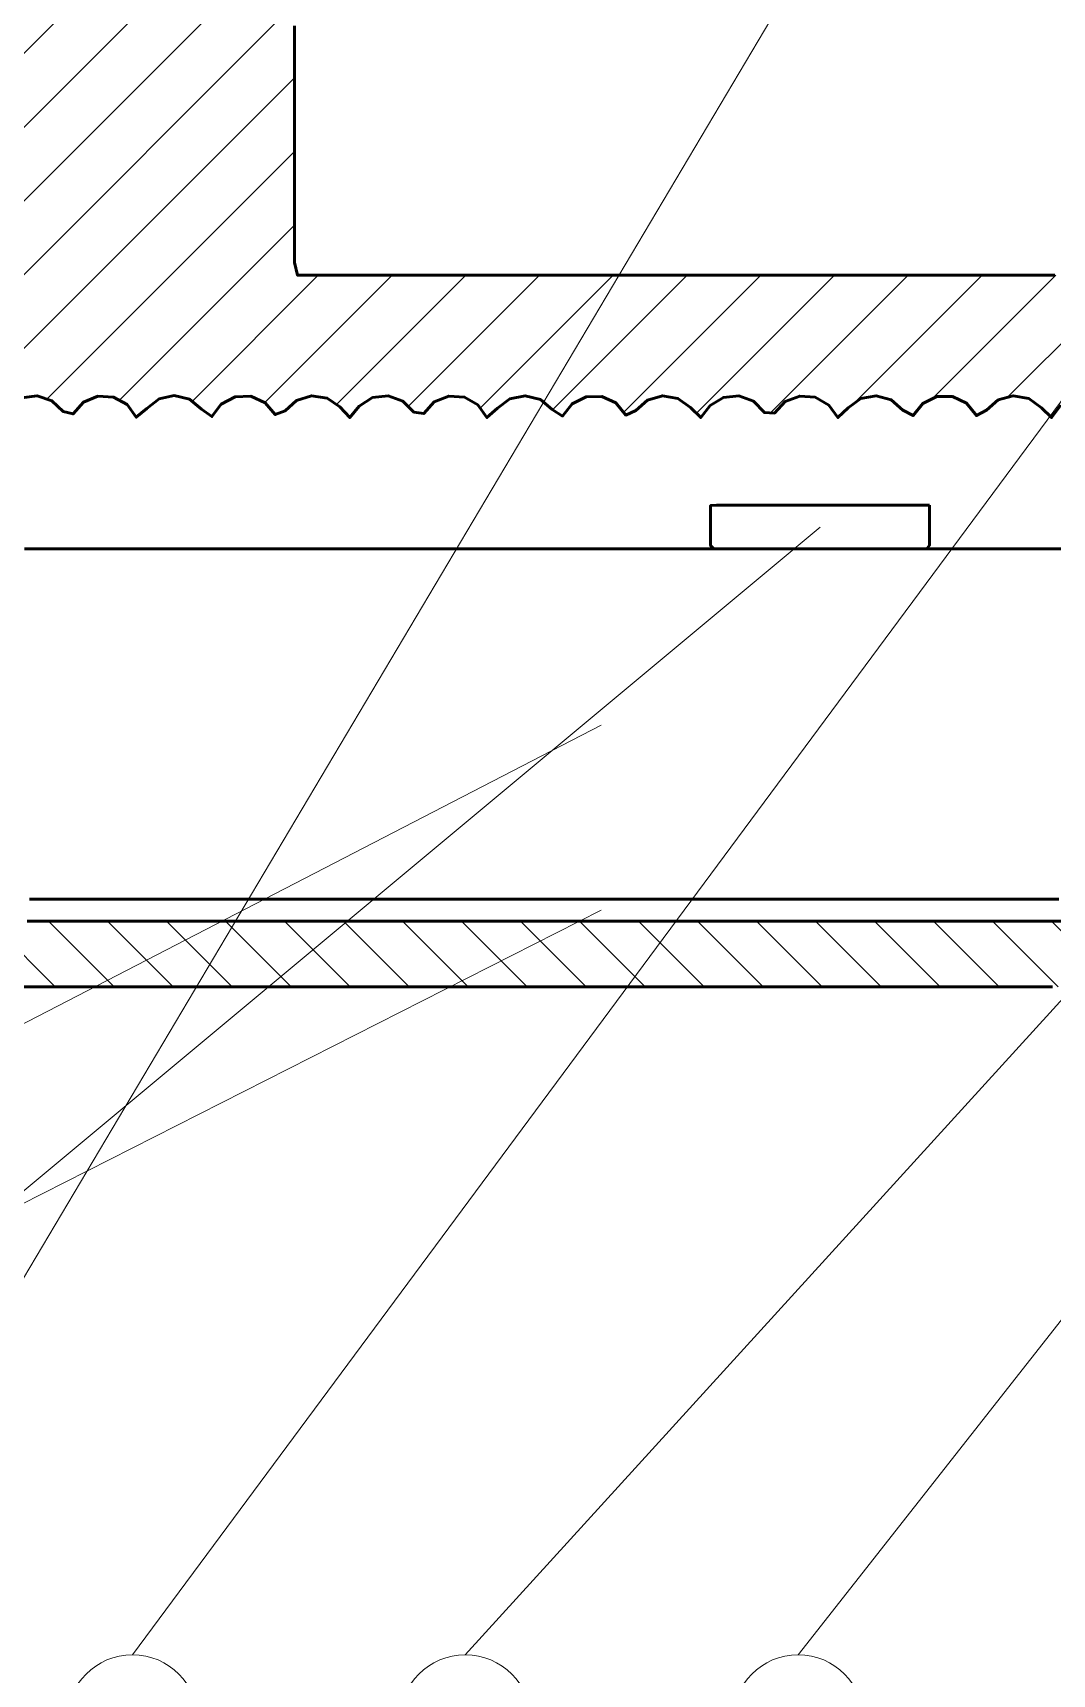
# Model space of a CAD drawing. Header units: millimetres. Extents: x 0 to 420, y 0 to 297.
# Drawn here: x 189.1 to 235.6, y 64.1 to 139.1 of the extents above; entities that cross this region are included whole.
import ezdxf

# ---------------------------------------------------------------- set-up
doc = ezdxf.new("R2010")
doc.units = ezdxf.units.MM
for name, color, linetype, lineweight in [('DIM', 3, 'CONTINUOUS', 18), ('HATCH', 8, 'CONTINUOUS', 13), ('VISIBLE', 7, 'CONTINUOUS', 50)]:
    doc.layers.add(name, color=color, linetype=linetype, lineweight=lineweight)

msp = doc.modelspace()

# ---------------------------------------------------------------- hatches: boundary and pattern name
at = {"layer": 'HATCH'}
h = msp.add_hatch(dxfattribs=at)
h.set_pattern_fill('ANSI31', scale=0.75)
h.paths.add_polyline_path([(251.7, 118), (252.421, 118), (253.141, 118), (253.862, 118), (254.582, 118), (254.7, 118.603), (254.7, 119.323), (254.7, 120.044), (254.7, 120.765), (254.7, 121.485), (254.7, 122.206), (254.7, 122.926), (254.7, 123.647), (254.7, 124.367), (254.7, 125.088), (254.7, 125.809), (255.229, 126), (255.95, 126), (256.67, 126), (257.391, 126), (258.111, 126), (258.832, 126), (259.552, 126), (260.273, 126), (260.994, 126), (261.714, 126), (262.435, 126), (263.155, 126), (263.876, 126), (264.596, 126), (265.317, 126), (265.5, 126.538), (265.5, 127.258), (265.5, 127.979), (265.5, 128.699), (265.5, 129.42), (265.5, 130.14), (265.5, 130.861), (265.5, 131.582), (265.5, 132.302), (265.5, 133.023), (265.5, 133.743), (265.036, 134), (264.316, 134), (263.595, 134), (262.874, 134), (262.154, 134), (261.433, 134), (260.713, 134), (259.992, 134), (259.272, 134), (258.551, 134), (257.83, 134), (257.11, 134), (256.389, 134), (255.669, 134), (254.948, 134), (254.228, 134), (253.507, 134), (252.786, 134), (252.066, 134), (251.345, 134), (250.625, 134), (249.904, 134), (249.184, 134), (248.463, 134), (247.743, 134), (247.022, 134), (247.01, 133.291), (247.01, 132.571), (247.01, 131.85), (247.01, 131.13), (247.01, 130.409), (247.01, 129.689), (247.01, 128.968), (247.01, 128.247), (246.537, 128), (245.816, 128), (245.096, 128), (244.375, 128), (243.655, 128), (242.934, 128), (242.213, 128), (241.493, 128), (240.772, 128), (240.052, 128), (239.331, 128), (238.611, 128), (237.89, 128), (237.169, 128), (236.449, 128), (235.728, 128), (235.008, 128), (234.287, 128), (233.567, 128), (232.846, 128), (232.125, 128), (231.405, 128), (230.684, 128), (229.964, 128), (229.243, 128), (228.523, 128), (227.802, 128), (227.082, 128), (226.361, 128), (225.64, 128), (224.92, 128), (224.199, 128), (223.479, 128), (222.758, 128), (222.038, 128), (221.317, 128), (220.596, 128), (219.876, 128), (219.155, 128), (218.435, 128), (217.714, 128), (216.994, 128), (216.273, 128), (215.552, 128), (214.832, 128), (214.111, 128), (213.391, 128), (212.67, 128), (211.95, 128), (211.229, 128), (210.508, 128), (209.788, 128), (209.067, 128), (208.347, 128), (207.626, 128), (206.906, 128), (206.185, 128), (205.464, 128), (204.744, 128), (204.023, 128), (203.303, 128), (202.582, 128), (201.862, 128), (201.141, 128), (201, 128.58), (201, 129.3), (201, 130.021), (201, 130.741), (201, 131.462), (201, 132.182), (201, 132.903), (201, 133.623), (201, 134.344), (201, 135.065), (201, 135.785), (201, 136.506), (201, 137.226), (201, 137.947), (201, 138.667), (201, 139.388), (201, 140.109), (201, 140.829), (201, 141.55), (201, 142.27), (201, 142.991), (200.539, 143.25), (199.818, 143.25), (199.097, 143.25), (198.377, 143.25), (197.656, 143.25), (196.936, 143.25), (196.215, 143.25), (195.495, 143.25), (195, 143.024), (195, 142.303), (195, 141.583), (194.862, 141), (194.142, 141), (193.421, 141), (192.701, 141), (191.98, 141), (191.259, 141), (190.539, 141), (189.818, 141), (189.098, 141), (188.377, 141), (187.657, 141), (186.936, 141), (186.216, 141), (185.495, 141), (184.774, 141), (184.054, 141), (183.333, 141), (182.613, 141), (181.892, 141), (181.172, 141), (180.451, 141), (179.73, 141), (179.01, 141), (178.289, 141), (177.569, 141), (176.848, 141), (176.128, 141), (175.407, 141), (174.686, 141), (173.966, 141), (173.245, 141), (172.525, 141), (171.804, 141), (171.084, 141), (170.363, 141), (169.642, 141), (168.922, 141), (168.201, 141), (167.481, 141), (166.76, 141), (166.04, 141), (165.319, 141), (165.2, 140.398), (165.2, 139.678), (165.2, 138.957), (165.2, 138.237), (165.2, 137.516), (165.904, 137.5), (166.225, 137.9), (166.945, 137.9), (167.266, 137.5), (167.987, 137.5), (168.707, 137.5), (169.428, 137.5), (170.148, 137.5), (170.869, 137.5), (171.589, 137.5), (172.31, 137.5), (173.031, 137.5), (173.751, 137.5), (174.472, 137.5), (175.192, 137.5), (175.913, 137.5), (176.633, 137.5), (177, 137.146), (177, 136.425), (177.295, 136), (178.016, 136), (178.5, 135.764), (178.5, 135.043), (178.5, 134.323), (178.5, 133.602), (178.5, 132.881), (178.5, 132.161), (178.5, 131.44), (178.5, 130.72), (178.5, 129.999), (178.5, 129.279), (178.5, 128.558), (178.5, 127.837), (178.5, 127.117), (178.5, 126.396), (178.5, 125.676), (178.5, 124.955), (178.5, 124.235), (178.5, 123.514), (178.5, 122.793), (178.5, 122.073), (178.5, 121.352), (178.5, 120.632), (178.5, 119.911), (178.5, 119.191), (178.5, 118.47), (178.75, 118), (179.471, 118), (180.192, 118), (180.912, 118), (181.633, 118), (182.353, 118), (183.074, 118), (183.794, 118), (184.5, 118.015), (184.5, 118.736), (184.5, 119.456), (184.5, 120.177), (184.5, 120.897), (184.618, 121.5), (185.338, 121.5), (186.059, 121.5), (186.78, 121.5), (187.5, 121.5), (187.942, 122.006), (188.538, 122.398), (189.246, 122.492), (189.925, 122.268), (190.437, 121.77), (190.89, 121.662), (191.363, 122.198), (192.021, 122.474), (192.734, 122.436), (193.359, 122.092), (193.772, 121.51), (194.252, 121.906), (194.814, 122.348), (195.512, 122.499), (196.207, 122.331), (196.759, 121.878), (197.232, 121.541), (197.657, 122.115), (198.29, 122.446), (199.003, 122.468), (199.656, 122.178), (200.117, 121.632), (200.572, 121.798), (201.096, 122.284), (201.778, 122.494), (202.484, 122.385), (203.072, 121.981), (203.524, 121.5), (203.958, 122.024), (204.561, 122.407), (205.271, 122.49), (205.945, 122.254), (206.45, 121.749), (206.902, 121.683), (207.383, 122.211), (208.045, 122.478), (208.757, 122.43), (209.377, 122.076), (209.79, 121.5), (210.267, 121.925), (210.836, 122.357), (211.536, 122.498), (212.228, 122.32), (212.773, 121.859), (213.242, 121.564), (213.675, 122.131), (214.313, 122.452), (215.027, 122.464), (215.676, 122.164), (216.128, 121.611), (216.587, 121.818), (217.117, 122.296), (217.802, 122.495), (218.506, 122.376), (219.088, 121.963), (219.549, 121.5), (219.975, 122.042), (220.584, 122.416), (221.295, 122.486), (221.965, 122.241), (222.462, 121.728), (222.915, 121.704), (223.403, 122.225), (224.069, 122.482), (224.78, 122.423), (225.396, 122.06), (225.814, 121.5), (226.283, 121.943), (226.859, 122.366), (227.561, 122.496), (228.249, 122.308), (228.787, 121.839), (229.251, 121.586), (229.694, 122.147), (230.336, 122.459), (231.051, 122.46), (231.694, 122.148), (232.137, 121.588), (232.601, 121.837), (233.138, 122.307), (233.826, 122.496), (234.529, 122.367), (235.105, 121.945), (235.573, 121.5), (235.992, 122.058), (236.607, 122.422), (237.319, 122.482), (237.985, 122.227), (238.474, 121.707), (238.927, 121.725), (239.422, 122.239), (240.093, 122.486), (240.804, 122.416), (241.413, 122.044), (241.838, 121.5), (242.3, 121.961), (242.881, 122.375), (243.585, 122.495), (244.271, 122.297), (244.802, 121.82), (245.261, 121.608), (245.712, 122.162), (246.36, 122.464), (247.074, 122.453), (247.712, 122.132), (248.147, 121.566), (248.615, 121.857), (249.16, 122.319), (249.851, 122.498), (250.551, 122.358), (251.121, 121.927), (251.597, 121.5), (251.7, 120.882), (251.7, 120.162), (251.7, 119.441), (251.7, 118.721), (251.7, 118)])
h = msp.add_hatch(dxfattribs=at)
h.set_pattern_fill('ANSI31', scale=0.6, angle=90)
h.paths.add_polyline_path([(257.5, 102.5), (256.467, 102.5), (255.435, 102.5), (254.65, 102.252), (254.65, 101.22), (254.65, 100.187), (254.65, 99.155), (254.65, 98.122), (254.65, 97.089), (254.65, 96.057), (253.674, 96), (252.642, 96), (251.609, 96), (251.35, 96.774), (251.35, 97.806), (251.35, 98.839), (251.35, 99.871), (251.35, 100.904), (251.35, 101.936), (250.881, 102.5), (249.848, 102.5), (248.816, 102.5), (248.5, 101.783), (248.5, 100.751), (248.5, 99.718), (248.5, 98.685), (247.653, 98.5), (246.62, 98.5), (245.588, 98.5), (244.555, 98.5), (243.523, 98.5), (242.49, 98.5), (241.457, 98.5), (240.425, 98.5), (239.392, 98.5), (238.36, 98.5), (237.327, 98.5), (236.294, 98.5), (235.262, 98.5), (234.229, 98.5), (233.197, 98.5), (232.164, 98.5), (231.132, 98.5), (230.099, 98.5), (229.066, 98.5), (228.034, 98.5), (227.001, 98.5), (225.969, 98.5), (224.936, 98.5), (223.904, 98.5), (222.871, 98.5), (221.838, 98.5), (220.806, 98.5), (219.773, 98.5), (218.741, 98.5), (217.708, 98.5), (216.675, 98.5), (215.643, 98.5), (214.61, 98.5), (213.578, 98.5), (212.545, 98.5), (211.513, 98.5), (210.48, 98.5), (209.447, 98.5), (208.415, 98.5), (207.382, 98.5), (206.35, 98.5), (205.317, 98.5), (204.284, 98.5), (203.252, 98.5), (202.219, 98.5), (201.187, 98.5), (200.154, 98.5), (199.122, 98.5), (198.089, 98.5), (197.056, 98.5), (196.024, 98.5), (194.991, 98.5), (193.959, 98.5), (192.926, 98.5), (191.893, 98.5), (190.861, 98.5), (189.828, 98.5), (188.796, 98.5), (187.763, 98.5), (186.731, 98.5), (185.698, 98.5), (184.665, 98.5), (183.633, 98.5), (182.6, 98.5), (181.568, 98.5), (181.5, 99.465), (181.5, 100.497), (181.5, 101.53), (181.437, 102.5), (180.405, 102.5), (179.372, 102.5), (178.65, 102.19), (178.65, 101.157), (178.65, 100.124), (178.65, 99.092), (178.65, 98.059), (178.65, 97.027), (178.644, 96), (177.612, 96), (176.579, 96), (175.546, 96), (175.35, 96.836), (175.35, 97.869), (175.35, 98.901), (175.35, 99.934), (175.35, 100.967), (175.35, 101.999), (174.818, 102.5), (173.786, 102.5), (172.753, 102.5), (172.5, 101.721), (172.5, 100.688), (172.5, 99.655), (172.5, 98.623), (171.59, 98.5), (170.558, 98.5), (169.525, 98.5), (169.5, 99.508), (169.5, 100.54), (168.927, 101), (168, 100.895), (168, 99.862), (168, 98.83), (167.297, 98.5), (166.264, 98.5), (165.232, 98.5), (164.199, 98.5), (163.167, 98.5), (162.134, 98.5), (162, 99.398), (162, 100.431), (161.536, 101), (160.504, 101), (160.5, 99.971), (160.5, 98.939), (159.906, 98.5), (158.873, 98.5), (157.841, 98.5), (156.808, 98.5), (155.776, 98.5), (154.743, 98.5), (153.711, 98.5), (152.678, 98.5), (151.645, 98.5), (150.613, 98.5), (149.58, 98.5), (148.548, 98.5), (147.515, 98.5), (146.482, 98.5), (145.45, 98.5), (144.417, 98.5), (143.385, 98.5), (142.352, 98.5), (141.32, 98.5), (140.287, 98.5), (139.254, 98.5), (138.222, 98.5), (137.189, 98.5), (136.157, 98.5), (135.124, 98.5), (134.091, 98.5), (133.059, 98.5), (132.026, 98.5), (130.994, 98.5), (129.961, 98.5), (128.929, 98.5), (127.896, 98.5), (126.863, 98.5), (125.831, 98.5), (124.798, 98.5), (123.766, 98.5), (122.733, 98.5), (121.701, 98.5), (120.668, 98.5), (119.635, 98.5), (118.603, 98.5), (117.57, 98.5), (116.538, 98.5), (115.505, 98.5), (114.472, 98.5), (113.44, 98.5), (112.407, 98.5), (111.375, 98.5), (110.342, 98.5), (109.31, 98.5), (108.277, 98.5), (107.244, 98.5), (106.212, 98.5), (105.179, 98.5), (104.147, 98.5), (103.114, 98.5), (102.081, 98.5), (101.049, 98.5), (100.016, 98.5), (98.984, 98.5), (97.951, 98.5), (96.919, 98.5), (96, 98.386), (96, 97.353), (96, 96.321), (96.212, 95.5), (97.244, 95.5), (98.277, 95.5), (99.31, 95.5), (100.342, 95.5), (101.375, 95.5), (102.407, 95.5), (103.44, 95.5), (104.472, 95.5), (105.505, 95.5), (106.538, 95.5), (107.57, 95.5), (108.603, 95.5), (109.635, 95.5), (110.668, 95.5), (111.701, 95.5), (112.733, 95.5), (113.766, 95.5), (114.798, 95.5), (115.831, 95.5), (116.863, 95.5), (117.896, 95.5), (118.929, 95.5), (119.961, 95.5), (120.994, 95.5), (122.026, 95.5), (123.059, 95.5), (124.091, 95.5), (125.124, 95.5), (126.157, 95.5), (127.189, 95.5), (128.222, 95.5), (129.254, 95.5), (130.287, 95.5), (131.32, 95.5), (132.352, 95.5), (133.385, 95.5), (134.417, 95.5), (135.45, 95.5), (136.482, 95.5), (137.515, 95.5), (138.548, 95.5), (139.58, 95.5), (140.613, 95.5), (141.645, 95.5), (142.678, 95.5), (143.711, 95.5), (144.743, 95.5), (145.776, 95.5), (146.808, 95.5), (147.841, 95.5), (148.873, 95.5), (149.906, 95.5), (150.939, 95.5), (151.971, 95.5), (153.004, 95.5), (154.036, 95.5), (155.069, 95.5), (156.102, 95.5), (157.134, 95.5), (158.167, 95.5), (159.199, 95.5), (160.232, 95.5), (161.264, 95.5), (162.297, 95.5), (163.33, 95.5), (164.362, 95.5), (165.395, 95.5), (166.427, 95.5), (167.46, 95.5), (168.492, 95.5), (169.525, 95.5), (170.558, 95.5), (171.59, 95.5), (172.623, 95.5), (173.655, 95.5), (174.688, 95.5), (175.721, 95.5), (176.753, 95.5), (177.786, 95.5), (178.818, 95.5), (179.851, 95.5), (180.883, 95.5), (181.916, 95.5), (182.949, 95.5), (183.981, 95.5), (185.014, 95.5), (186.046, 95.5), (187.079, 95.5), (188.112, 95.5), (189.144, 95.5), (190.177, 95.5), (191.209, 95.5), (192.242, 95.5), (193.274, 95.5), (194.307, 95.5), (195.34, 95.5), (196.372, 95.5), (197.405, 95.5), (198.437, 95.5), (199.47, 95.5), (200.503, 95.5), (201.535, 95.5), (202.568, 95.5), (203.6, 95.5), (204.633, 95.5), (205.665, 95.5), (206.698, 95.5), (207.731, 95.5), (208.763, 95.5), (209.796, 95.5), (210.828, 95.5), (211.861, 95.5), (212.893, 95.5), (213.926, 95.5), (214.959, 95.5), (215.991, 95.5), (217.024, 95.5), (218.056, 95.5), (219.089, 95.5), (220.122, 95.5), (221.154, 95.5), (222.187, 95.5), (223.219, 95.5), (224.252, 95.5), (225.284, 95.5), (226.317, 95.5), (227.35, 95.5), (228.382, 95.5), (229.415, 95.5), (230.447, 95.5), (231.48, 95.5), (232.513, 95.5), (233.545, 95.5), (234.578, 95.5), (235.61, 95.5), (236.643, 95.5), (237.675, 95.5), (238.708, 95.5), (239.741, 95.5), (240.773, 95.5), (241.806, 95.5), (242.838, 95.5), (243.871, 95.5), (244.904, 95.5), (245.936, 95.5), (246.969, 95.5), (248.001, 95.5), (249.034, 95.5), (250.066, 95.5), (251.099, 95.5), (252.132, 95.5), (253.164, 95.5), (254.197, 95.5), (255.229, 95.5), (256.262, 95.5), (257.294, 95.5), (258.327, 95.5), (259.36, 95.5), (260.392, 95.5), (261.425, 95.5), (262.457, 95.5), (263.49, 95.5), (264.523, 95.5), (265.555, 95.5), (266.588, 95.5), (267.62, 95.5), (268.653, 95.5), (269.685, 95.5), (270.718, 95.5), (271.751, 95.5), (272.783, 95.5), (273, 96.316), (273, 97.348), (273, 98.381), (272.086, 98.5), (271.054, 98.5), (270.021, 98.5), (268.989, 98.5), (267.956, 98.5), (266.924, 98.5), (265.891, 98.5), (264.858, 98.5), (263.826, 98.5), (262.793, 98.5), (261.761, 98.5), (260.728, 98.5), (259.695, 98.5), (258.663, 98.5), (257.63, 98.5), (257.5, 99.402), (257.5, 100.435), (257.5, 101.467), (257.5, 102.5)])

# ---------------------------------------------------------------- linework, layer by layer
at = {"layer": 'DIM'}
for p, q in [((261.95, 157.279), (193.6, 65)), ((226.508, 146), (178.4, 65)), ((273.85, 136.475), (208.8, 65)), ((274.45, 129.2), (224, 65)), ((225, 116.5), (163.2, 65)), ((215, 107.446), (132.8, 65)), ((215, 99), (148, 65))]:
    msp.add_line(p, q, dxfattribs=at)
for centre in [(193.6, 62), (208.8, 62), (224, 62)]:
    msp.add_circle(centre, 3, dxfattribs=at)
at = {"layer": 'VISIBLE'}
for points in [[(235.728, 128), (235.008, 128), (234.287, 128), (233.567, 128), (232.846, 128), (232.125, 128), (231.405, 128), (230.684, 128), (229.964, 128), (229.243, 128), (228.523, 128), (227.802, 128), (227.082, 128), (226.361, 128), (225.64, 128), (224.92, 128), (224.199, 128), (223.479, 128), (222.758, 128), (222.038, 128), (221.317, 128), (220.596, 128), (219.876, 128), (219.155, 128), (218.435, 128), (217.714, 128), (216.994, 128), (216.273, 128), (215.552, 128), (214.832, 128), (214.111, 128), (213.391, 128), (212.67, 128), (211.95, 128), (211.229, 128), (210.508, 128), (209.788, 128), (209.067, 128), (208.347, 128), (207.626, 128), (206.906, 128), (206.185, 128), (205.464, 128), (204.744, 128), (204.023, 128), (203.303, 128), (202.582, 128), (201.862, 128), (201.141, 128), (201, 128.58), (201, 129.3), (201, 130.021), (201, 130.741), (201, 131.462), (201, 132.182), (201, 132.903), (201, 133.623), (201, 134.344), (201, 135.065), (201, 135.785), (201, 136.506), (201, 137.226), (201, 137.947), (201, 138.667), (201, 139.388)], [(188.538, 122.398), (189.246, 122.492), (189.925, 122.268), (190.437, 121.77), (190.89, 121.662), (191.363, 122.198), (192.021, 122.474), (192.734, 122.436), (193.359, 122.092), (193.772, 121.51), (194.252, 121.906), (194.814, 122.348), (195.512, 122.499), (196.207, 122.331), (196.759, 121.878), (197.232, 121.541), (197.657, 122.115), (198.29, 122.446), (199.003, 122.468), (199.656, 122.178), (200.117, 121.632), (200.572, 121.798), (201.096, 122.284), (201.778, 122.494), (202.484, 122.385), (203.072, 121.981), (203.524, 121.5), (203.958, 122.024), (204.561, 122.407), (205.271, 122.49), (205.945, 122.254), (206.45, 121.749), (206.902, 121.683), (207.383, 122.211), (208.045, 122.478), (208.757, 122.43), (209.377, 122.076), (209.79, 121.5), (210.267, 121.925), (210.836, 122.357), (211.536, 122.498), (212.228, 122.32), (212.773, 121.859), (213.242, 121.564), (213.675, 122.131), (214.313, 122.452), (215.027, 122.464), (215.676, 122.164), (216.128, 121.611), (216.587, 121.818), (217.117, 122.296), (217.802, 122.495), (218.506, 122.376), (219.088, 121.963), (219.549, 121.5), (219.975, 122.042), (220.584, 122.416), (221.295, 122.486), (221.965, 122.241), (222.462, 121.728), (222.915, 121.704), (223.403, 122.225), (224.069, 122.482), (224.78, 122.423), (225.396, 122.06), (225.814, 121.5), (226.283, 121.943), (226.859, 122.366), (227.561, 122.496), (228.249, 122.308), (228.787, 121.839), (229.251, 121.586), (229.694, 122.147), (230.336, 122.459), (231.051, 122.46), (231.694, 122.148), (232.137, 121.588), (232.601, 121.837), (233.138, 122.307), (233.826, 122.496), (234.529, 122.367), (235.105, 121.945), (235.573, 121.5), (235.992, 122.058)], [(236.035, 115.5), (235.596, 115.5), (235.158, 115.5), (234.719, 115.5), (234.281, 115.5), (233.842, 115.5), (233.404, 115.5), (232.965, 115.5), (232.526, 115.5), (232.088, 115.5), (231.649, 115.5), (231.211, 115.5), (230.772, 115.5), (230.333, 115.5), (229.895, 115.5), (229.456, 115.5), (229.018, 115.5), (228.579, 115.5), (228.14, 115.5), (227.702, 115.5), (227.263, 115.5), (226.825, 115.5), (226.386, 115.5), (225.947, 115.5), (225.509, 115.5), (225.07, 115.5), (224.632, 115.5), (224.193, 115.5), (223.754, 115.5), (223.316, 115.5), (222.877, 115.5), (222.439, 115.5), (222, 115.5), (221.561, 115.5), (221.123, 115.5), (220.684, 115.5), (220.246, 115.5), (219.807, 115.5), (219.368, 115.5), (218.93, 115.5), (218.491, 115.5), (218.053, 115.5), (217.614, 115.5), (217.175, 115.5), (216.737, 115.5), (216.298, 115.5), (215.86, 115.5), (215.421, 115.5), (214.982, 115.5), (214.544, 115.5), (214.105, 115.5), (213.667, 115.5), (213.228, 115.5), (212.789, 115.5), (212.351, 115.5), (211.912, 115.5), (211.474, 115.5), (211.035, 115.5), (210.596, 115.5), (210.158, 115.5), (209.719, 115.5), (209.281, 115.5), (208.842, 115.5), (208.404, 115.5), (207.965, 115.5), (207.526, 115.5), (207.088, 115.5), (206.649, 115.5), (206.211, 115.5), (205.772, 115.5), (205.333, 115.5), (204.895, 115.5), (204.456, 115.5), (204.018, 115.5), (203.579, 115.5), (203.14, 115.5), (202.702, 115.5), (202.263, 115.5), (201.825, 115.5), (201.386, 115.5), (200.947, 115.5), (200.509, 115.5), (200.07, 115.5), (199.632, 115.5), (199.193, 115.5), (198.754, 115.5), (198.316, 115.5), (197.877, 115.5), (197.439, 115.5), (197, 115.5), (196.561, 115.5), (196.123, 115.5), (195.684, 115.5), (195.246, 115.5), (194.807, 115.5), (194.368, 115.5), (193.93, 115.5), (193.491, 115.5), (193.053, 115.5), (192.614, 115.5), (192.175, 115.5), (191.737, 115.5), (191.298, 115.5), (190.86, 115.5), (190.421, 115.5), (189.982, 115.5), (189.544, 115.5), (189.105, 115.5), (188.667, 115.5)], [(235.91, 99.5), (235.574, 99.5), (235.238, 99.5), (234.902, 99.5), (234.566, 99.5), (234.231, 99.5), (233.895, 99.5), (233.559, 99.5), (233.223, 99.5), (232.887, 99.5), (232.551, 99.5), (232.216, 99.5), (231.88, 99.5), (231.544, 99.5), (231.208, 99.5), (230.872, 99.5), (230.536, 99.5), (230.201, 99.5), (229.865, 99.5), (229.529, 99.5), (229.193, 99.5), (228.857, 99.5), (228.521, 99.5), (228.185, 99.5), (227.85, 99.5), (227.514, 99.5), (227.178, 99.5), (226.842, 99.5), (226.506, 99.5), (226.17, 99.5), (225.835, 99.5), (225.499, 99.5), (225.163, 99.5), (224.827, 99.5), (224.491, 99.5), (224.155, 99.5), (223.82, 99.5), (223.484, 99.5), (223.148, 99.5), (222.812, 99.5), (222.476, 99.5), (222.14, 99.5), (221.805, 99.5), (221.469, 99.5), (221.133, 99.5), (220.797, 99.5), (220.461, 99.5), (220.125, 99.5), (219.789, 99.5), (219.454, 99.5), (219.118, 99.5), (218.782, 99.5), (218.446, 99.5), (218.11, 99.5), (217.774, 99.5), (217.439, 99.5), (217.103, 99.5), (216.767, 99.5), (216.431, 99.5), (216.095, 99.5), (215.759, 99.5), (215.424, 99.5), (215.088, 99.5), (214.752, 99.5), (214.416, 99.5), (214.08, 99.5), (213.744, 99.5), (213.409, 99.5), (213.073, 99.5), (212.737, 99.5), (212.401, 99.5), (212.065, 99.5), (211.729, 99.5), (211.393, 99.5), (211.058, 99.5), (210.722, 99.5), (210.386, 99.5), (210.05, 99.5), (209.714, 99.5), (209.378, 99.5), (209.043, 99.5), (208.707, 99.5), (208.371, 99.5), (208.035, 99.5), (207.699, 99.5), (207.363, 99.5), (207.028, 99.5), (206.692, 99.5), (206.356, 99.5), (206.02, 99.5), (205.684, 99.5), (205.348, 99.5), (205.013, 99.5), (204.677, 99.5), (204.341, 99.5), (204.005, 99.5), (203.669, 99.5), (203.333, 99.5), (202.997, 99.5), (202.662, 99.5), (202.326, 99.5), (201.99, 99.5), (201.654, 99.5), (201.318, 99.5), (200.982, 99.5), (200.647, 99.5), (200.311, 99.5), (199.975, 99.5), (199.639, 99.5), (199.303, 99.5), (198.967, 99.5), (198.632, 99.5), (198.296, 99.5), (197.96, 99.5), (197.624, 99.5), (197.288, 99.5), (196.952, 99.5), (196.617, 99.5), (196.281, 99.5), (195.945, 99.5), (195.609, 99.5), (195.273, 99.5), (194.937, 99.5), (194.602, 99.5), (194.266, 99.5), (193.93, 99.5), (193.594, 99.5), (193.258, 99.5), (192.922, 99.5), (192.586, 99.5), (192.251, 99.5), (191.915, 99.5), (191.579, 99.5), (191.243, 99.5), (190.907, 99.5), (190.571, 99.5), (190.236, 99.5), (189.9, 99.5), (189.564, 99.5), (189.228, 99.5), (188.892, 99.5)], [(188.921, 99.5), (189.36, 99.5), (189.798, 99.5), (190.237, 99.5), (190.675, 99.5), (191.114, 99.5), (191.553, 99.5), (191.991, 99.5), (192.43, 99.5), (192.868, 99.5), (193.307, 99.5), (193.746, 99.5), (194.184, 99.5), (194.623, 99.5), (195.061, 99.5), (195.5, 99.5), (195.939, 99.5), (196.377, 99.5), (196.816, 99.5), (197.254, 99.5), (197.693, 99.5), (198.132, 99.5), (198.57, 99.5), (199.009, 99.5), (199.447, 99.5), (199.886, 99.5), (200.325, 99.5), (200.763, 99.5), (201.202, 99.5), (201.64, 99.5), (202.079, 99.5), (202.518, 99.5), (202.956, 99.5), (203.395, 99.5), (203.833, 99.5), (204.272, 99.5), (204.711, 99.5), (205.149, 99.5), (205.588, 99.5), (206.026, 99.5), (206.465, 99.5), (206.904, 99.5), (207.342, 99.5), (207.781, 99.5), (208.219, 99.5), (208.658, 99.5), (209.096, 99.5), (209.535, 99.5), (209.974, 99.5), (210.412, 99.5), (210.851, 99.5), (211.289, 99.5), (211.728, 99.5), (212.167, 99.5), (212.605, 99.5), (213.044, 99.5), (213.482, 99.5), (213.921, 99.5), (214.36, 99.5), (214.798, 99.5), (215.237, 99.5), (215.675, 99.5), (216.114, 99.5), (216.553, 99.5), (216.991, 99.5), (217.43, 99.5), (217.868, 99.5), (218.307, 99.5), (218.746, 99.5), (219.184, 99.5), (219.623, 99.5), (220.061, 99.5), (220.5, 99.5), (220.939, 99.5), (221.377, 99.5), (221.816, 99.5), (222.254, 99.5), (222.693, 99.5), (223.132, 99.5), (223.57, 99.5), (224.009, 99.5), (224.447, 99.5), (224.886, 99.5), (225.325, 99.5), (225.763, 99.5), (226.202, 99.5), (226.64, 99.5), (227.079, 99.5), (227.518, 99.5), (227.956, 99.5), (228.395, 99.5), (228.833, 99.5), (229.272, 99.5), (229.711, 99.5), (230.149, 99.5), (230.588, 99.5), (231.026, 99.5), (231.465, 99.5), (231.904, 99.5), (232.342, 99.5), (232.781, 99.5), (233.219, 99.5), (233.658, 99.5), (234.096, 99.5), (234.535, 99.5), (234.974, 99.5), (235.412, 99.5), (235.851, 99.5)], [(236.294, 98.5), (235.262, 98.5), (234.229, 98.5), (233.197, 98.5), (232.164, 98.5), (231.132, 98.5), (230.099, 98.5), (229.066, 98.5), (228.034, 98.5), (227.001, 98.5), (225.969, 98.5), (224.936, 98.5), (223.904, 98.5), (222.871, 98.5), (221.838, 98.5), (220.806, 98.5), (219.773, 98.5), (218.741, 98.5), (217.708, 98.5), (216.675, 98.5), (215.643, 98.5), (214.61, 98.5), (213.578, 98.5), (212.545, 98.5), (211.513, 98.5), (210.48, 98.5), (209.447, 98.5), (208.415, 98.5), (207.382, 98.5), (206.35, 98.5), (205.317, 98.5), (204.284, 98.5), (203.252, 98.5), (202.219, 98.5), (201.187, 98.5), (200.154, 98.5), (199.122, 98.5), (198.089, 98.5), (197.056, 98.5), (196.024, 98.5), (194.991, 98.5), (193.959, 98.5), (192.926, 98.5), (191.893, 98.5), (190.861, 98.5), (189.828, 98.5), (188.796, 98.5)], [(188.885, 98.5), (189.221, 98.5), (189.556, 98.5), (189.892, 98.5), (190.228, 98.5), (190.564, 98.5), (190.9, 98.5), (191.236, 98.5), (191.571, 98.5), (191.907, 98.5), (192.243, 98.5), (192.579, 98.5), (192.915, 98.5), (193.251, 98.5), (193.586, 98.5), (193.922, 98.5), (194.258, 98.5), (194.594, 98.5), (194.93, 98.5), (195.266, 98.5), (195.602, 98.5), (195.937, 98.5), (196.273, 98.5), (196.609, 98.5), (196.945, 98.5), (197.281, 98.5), (197.617, 98.5), (197.952, 98.5), (198.288, 98.5), (198.624, 98.5), (198.96, 98.5), (199.296, 98.5), (199.632, 98.5), (199.967, 98.5), (200.303, 98.5), (200.639, 98.5), (200.975, 98.5), (201.311, 98.5), (201.647, 98.5), (201.982, 98.5), (202.318, 98.5), (202.654, 98.5), (202.99, 98.5), (203.326, 98.5), (203.662, 98.5), (203.997, 98.5), (204.333, 98.5), (204.669, 98.5), (205.005, 98.5), (205.341, 98.5), (205.677, 98.5), (206.013, 98.5), (206.348, 98.5), (206.684, 98.5), (207.02, 98.5), (207.356, 98.5), (207.692, 98.5), (208.028, 98.5), (208.363, 98.5), (208.699, 98.5), (209.035, 98.5), (209.371, 98.5), (209.707, 98.5), (210.043, 98.5), (210.378, 98.5), (210.714, 98.5), (211.05, 98.5), (211.386, 98.5), (211.722, 98.5), (212.058, 98.5), (212.393, 98.5), (212.729, 98.5), (213.065, 98.5), (213.401, 98.5), (213.737, 98.5), (214.073, 98.5), (214.409, 98.5), (214.744, 98.5), (215.08, 98.5), (215.416, 98.5), (215.752, 98.5), (216.088, 98.5), (216.424, 98.5), (216.759, 98.5), (217.095, 98.5), (217.431, 98.5), (217.767, 98.5), (218.103, 98.5), (218.439, 98.5), (218.774, 98.5), (219.11, 98.5), (219.446, 98.5), (219.782, 98.5), (220.118, 98.5), (220.454, 98.5), (220.789, 98.5), (221.125, 98.5), (221.461, 98.5), (221.797, 98.5), (222.133, 98.5), (222.469, 98.5), (222.805, 98.5), (223.14, 98.5), (223.476, 98.5), (223.812, 98.5), (224.148, 98.5), (224.484, 98.5), (224.82, 98.5), (225.155, 98.5), (225.491, 98.5), (225.827, 98.5), (226.163, 98.5), (226.499, 98.5), (226.835, 98.5), (227.17, 98.5), (227.506, 98.5), (227.842, 98.5), (228.178, 98.5), (228.514, 98.5), (228.85, 98.5), (229.185, 98.5), (229.521, 98.5), (229.857, 98.5), (230.193, 98.5), (230.529, 98.5), (230.865, 98.5), (231.201, 98.5), (231.536, 98.5), (231.872, 98.5), (232.208, 98.5), (232.544, 98.5), (232.88, 98.5), (233.216, 98.5), (233.551, 98.5), (233.887, 98.5), (234.223, 98.5), (234.559, 98.5), (234.895, 98.5), (235.231, 98.5), (235.566, 98.5), (235.902, 98.5)], [(188.112, 95.5), (189.144, 95.5), (190.177, 95.5), (191.209, 95.5), (192.242, 95.5), (193.274, 95.5), (194.307, 95.5), (195.34, 95.5), (196.372, 95.5), (197.405, 95.5), (198.437, 95.5), (199.47, 95.5), (200.503, 95.5), (201.535, 95.5), (202.568, 95.5), (203.6, 95.5), (204.633, 95.5), (205.665, 95.5), (206.698, 95.5), (207.731, 95.5), (208.763, 95.5), (209.796, 95.5), (210.828, 95.5), (211.861, 95.5), (212.893, 95.5), (213.926, 95.5), (214.959, 95.5), (215.991, 95.5), (217.024, 95.5), (218.056, 95.5), (219.089, 95.5), (220.122, 95.5), (221.154, 95.5), (222.187, 95.5), (223.219, 95.5), (224.252, 95.5), (225.284, 95.5), (226.317, 95.5), (227.35, 95.5), (228.382, 95.5), (229.415, 95.5), (230.447, 95.5), (231.48, 95.5), (232.513, 95.5), (233.545, 95.5), (234.578, 95.5), (235.61, 95.5)]]:
    msp.add_lwpolyline(points, dxfattribs=at)
msp.add_lwpolyline([(230, 117.5), (229.696, 117.5), (229.392, 117.5), (229.089, 117.5), (228.785, 117.5), (228.481, 117.5), (228.177, 117.5), (227.873, 117.5), (227.57, 117.5), (227.266, 117.5), (226.962, 117.5), (226.658, 117.5), (226.354, 117.5), (226.051, 117.5), (225.747, 117.5), (225.443, 117.5), (225.139, 117.5), (224.835, 117.5), (224.532, 117.5), (224.228, 117.5), (223.924, 117.5), (223.62, 117.5), (223.316, 117.5), (223.013, 117.5), (222.709, 117.5), (222.405, 117.5), (222.101, 117.5), (221.797, 117.5), (221.494, 117.5), (221.19, 117.5), (220.886, 117.5), (220.582, 117.5), (220.278, 117.5), (220, 117.475), (220, 117.171), (220, 116.867), (220, 116.563), (220, 116.259), (220, 115.956), (220, 115.652), (220.152, 115.5), (220.456, 115.5), (220.759, 115.5), (221.063, 115.5), (221.367, 115.5), (221.671, 115.5), (221.975, 115.5), (222.278, 115.5), (222.582, 115.5), (222.886, 115.5), (223.19, 115.5), (223.494, 115.5), (223.797, 115.5), (224.101, 115.5), (224.405, 115.5), (224.709, 115.5), (225.013, 115.5), (225.316, 115.5), (225.62, 115.5), (225.924, 115.5), (226.228, 115.5), (226.532, 115.5), (226.835, 115.5), (227.139, 115.5), (227.443, 115.5), (227.747, 115.5), (228.051, 115.5), (228.354, 115.5), (228.658, 115.5), (228.962, 115.5), (229.266, 115.5), (229.57, 115.5), (229.873, 115.5), (230, 115.677), (230, 115.981), (230, 116.285), (230, 116.589), (230, 116.892), (230, 117.196), (230, 117.5)], close=True, dxfattribs=at)

doc.saveas('drawing.dxf')
